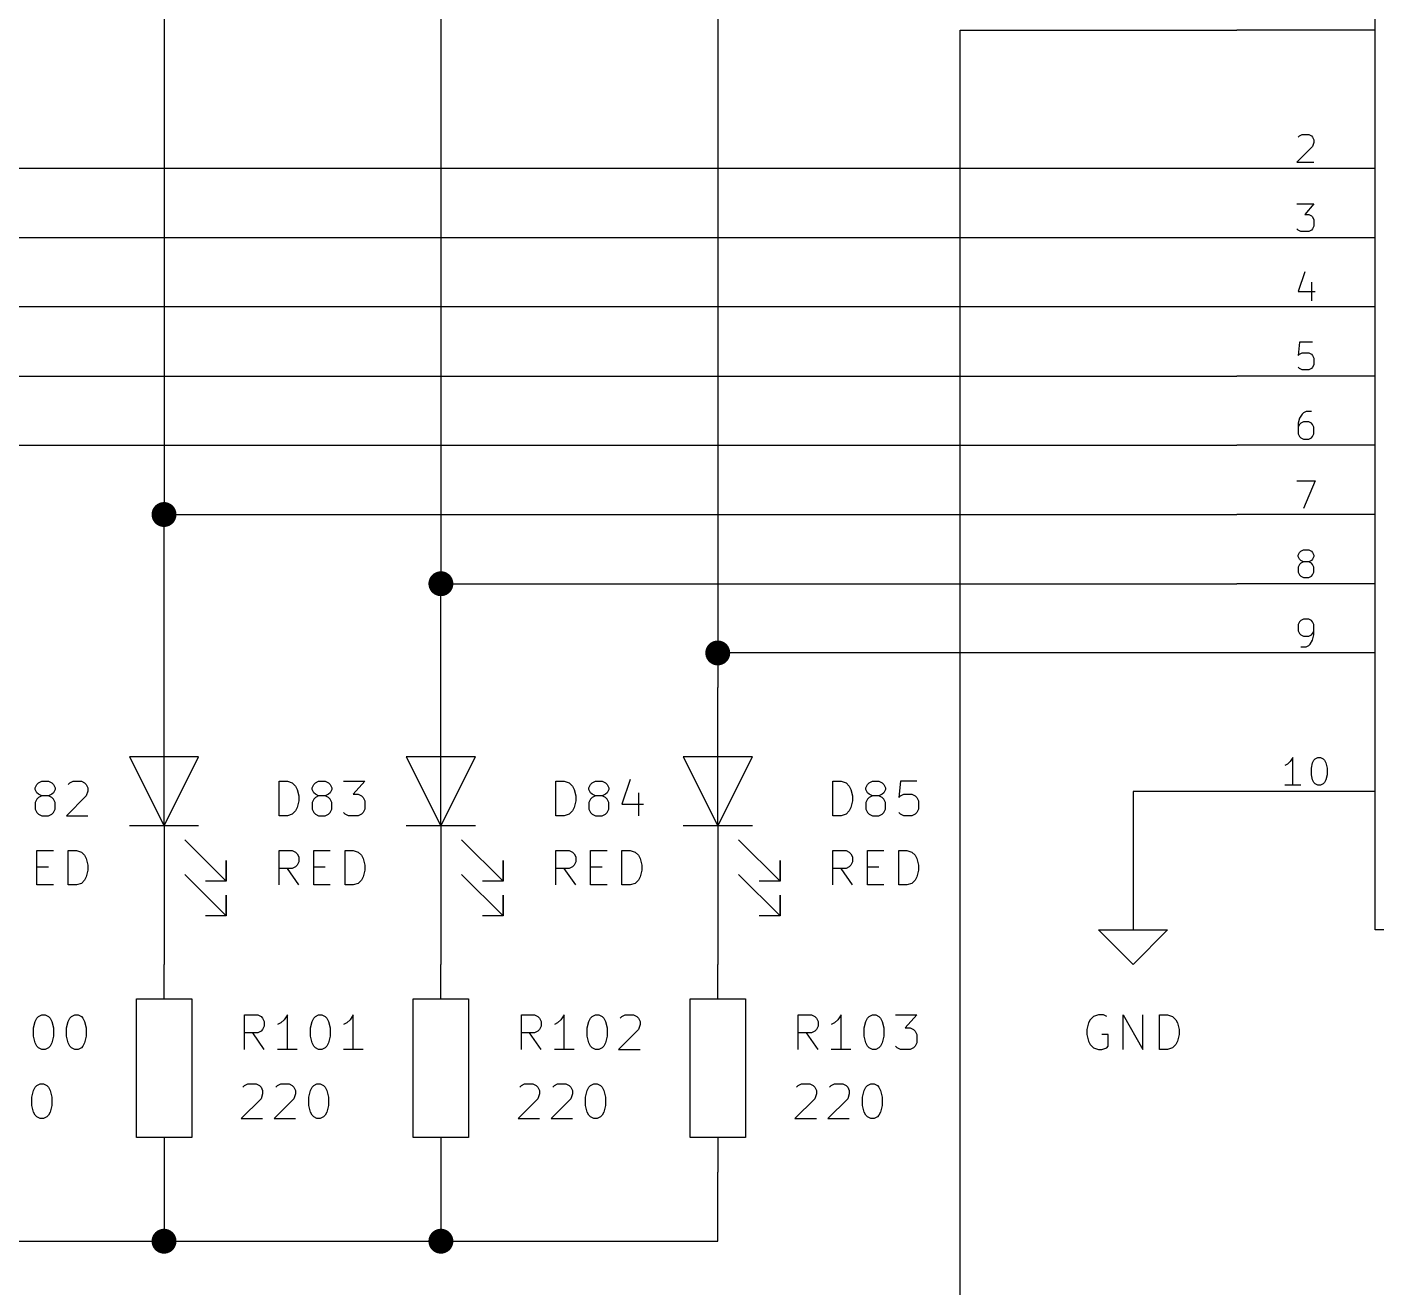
# Model space of a CAD drawing. Extents: x 0.4 to 16.1, y -11.3 to -0.4.
# Drawn here: x 3.302 to 5.251, y -5.666 to -3.846 of the extents above; entities that cross this region are included whole.
import ezdxf

# ---------------------------------------------------------------- set-up
doc = ezdxf.new("R2010")
doc.units = 0
doc.header["$MEASUREMENT"] = 0
for name, color, linetype in [('CYAN2', 4, 'CONTINUOUS'), ('GREEN3', 91, 'CONTINUOUS'), ('LYELLOW', 51, 'CONTINUOUS'), ('RED2', 1, 'CONTINUOUS'), ('RED3', 11, 'CONTINUOUS')]:
    doc.layers.add(name, color=color, linetype=linetype)

msp = doc.modelspace()

# ---------------------------------------------------------------- linework, layer by layer
at = {"layer": 'CYAN2', "linetype": 'CONTINUOUS'}
for p, q in [((3.3139, -4.9448), (3.3163, -4.9401)), ((3.3139, -4.9472), (3.3139, -4.9448)), ((3.3163, -4.952), (3.3139, -4.9472)), ((3.3163, -4.9401), (3.3187, -4.9377)), ((3.3187, -4.9377), (3.3234, -4.9353)), ((3.3234, -4.9353), (3.3329, -4.9353)), ((3.3329, -4.9353), (3.3377, -4.9377)), ((3.3377, -4.9377), (3.3401, -4.9401)), ((3.3401, -4.9401), (3.3425, -4.9448)), ((3.3425, -4.9472), (3.3401, -4.952)), ((3.3425, -4.9448), (3.3425, -4.9472)), ((3.3615, -4.9401), (3.3639, -4.9377)), ((3.3639, -4.9377), (3.3687, -4.9353)), ((3.3687, -4.9353), (3.3806, -4.9353)), ((3.3806, -4.9353), (3.3853, -4.9377)), ((3.3853, -4.9377), (3.3877, -4.9401)), ((3.3877, -4.9401), (3.3901, -4.9448)), ((3.3901, -4.9496), (3.3877, -4.9567)), ((3.3901, -4.9448), (3.3901, -4.9496)), ((3.6663, -4.9853), (3.6663, -4.9353)), ((3.6663, -4.9353), (3.6782, -4.9353)), ((3.6782, -4.9353), (3.6853, -4.9377)), ((3.6853, -4.9377), (3.6901, -4.9424)), ((3.6901, -4.9424), (3.6925, -4.9472)), ((3.6925, -4.9472), (3.6949, -4.9567)), ((3.7139, -4.9448), (3.7163, -4.9401)), ((3.7139, -4.9472), (3.7139, -4.9448)), ((3.7163, -4.952), (3.7139, -4.9472)), ((3.7163, -4.9401), (3.7187, -4.9377)), ((3.7187, -4.9377), (3.7234, -4.9353)), ((3.7234, -4.9353), (3.7329, -4.9353)), ((3.7329, -4.9353), (3.7377, -4.9377)), ((3.7377, -4.9377), (3.7401, -4.9401)), ((3.7401, -4.9401), (3.7425, -4.9448)), ((3.7425, -4.9472), (3.7401, -4.952)), ((3.7425, -4.9448), (3.7425, -4.9472)), ((3.7591, -4.9353), (3.7901, -4.9353)), ((3.7901, -4.9353), (3.7734, -4.9543)), ((4.0663, -4.9853), (4.0663, -4.9353)), ((4.0663, -4.9353), (4.0782, -4.9353)), ((4.0782, -4.9353), (4.0853, -4.9377)), ((4.0853, -4.9377), (4.0901, -4.9424)), ((4.0901, -4.9424), (4.0925, -4.9472)), ((4.0925, -4.9472), (4.0949, -4.9567)), ((4.1139, -4.9448), (4.1163, -4.9401)), ((4.1139, -4.9472), (4.1139, -4.9448)), ((4.1163, -4.952), (4.1139, -4.9472)), ((4.1163, -4.9401), (4.1187, -4.9377)), ((4.1187, -4.9377), (4.1234, -4.9353)), ((4.1234, -4.9353), (4.1329, -4.9353)), ((4.1329, -4.9353), (4.1377, -4.9377)), ((4.1377, -4.9377), (4.1401, -4.9401)), ((4.1401, -4.9401), (4.1425, -4.9448)), ((4.1425, -4.9472), (4.1401, -4.952)), ((4.1425, -4.9448), (4.1425, -4.9472)), ((4.1734, -4.9329), (4.1615, -4.9686)), ((4.4663, -4.9853), (4.4663, -4.9353)), ((4.4663, -4.9353), (4.4782, -4.9353)), ((4.4782, -4.9353), (4.4853, -4.9377)), ((4.4853, -4.9377), (4.4901, -4.9424)), ((4.4901, -4.9424), (4.4925, -4.9472)), ((4.4925, -4.9472), (4.4949, -4.9567)), ((4.5139, -4.9448), (4.5163, -4.9401)), ((4.5139, -4.9472), (4.5139, -4.9448)), ((4.5163, -4.952), (4.5139, -4.9472)), ((4.5163, -4.9401), (4.5187, -4.9377)), ((4.5187, -4.9377), (4.5234, -4.9353)), ((4.5234, -4.9353), (4.5329, -4.9353)), ((4.5329, -4.9353), (4.5377, -4.9377)), ((4.5377, -4.9377), (4.5401, -4.9401)), ((4.5401, -4.9401), (4.5425, -4.9448)), ((4.5425, -4.9472), (4.5401, -4.952)), ((4.5425, -4.9448), (4.5425, -4.9472)), ((4.5639, -4.9353), (4.5615, -4.9591)), ((4.5877, -4.9353), (4.5639, -4.9353)), ((3.3163, -4.9615), (3.3139, -4.9662)), ((3.3139, -4.9662), (3.3139, -4.9758)), ((3.3187, -4.9543), (3.3163, -4.952)), ((3.3187, -4.9591), (3.3163, -4.9615)), ((3.3234, -4.9567), (3.3187, -4.9543)), ((3.3234, -4.9567), (3.3187, -4.9591)), ((3.3329, -4.9567), (3.3234, -4.9567)), ((3.3377, -4.9543), (3.3329, -4.9567)), ((3.3377, -4.9591), (3.3329, -4.9567)), ((3.3401, -4.952), (3.3377, -4.9543)), ((3.3401, -4.9615), (3.3377, -4.9591)), ((3.3425, -4.9662), (3.3401, -4.9615)), ((3.3425, -4.9758), (3.3425, -4.9662)), ((3.3877, -4.9567), (3.3591, -4.9853)), ((3.6949, -4.9639), (3.6925, -4.9734)), ((3.6949, -4.9567), (3.6949, -4.9639)), ((3.7163, -4.9615), (3.7139, -4.9662)), ((3.7139, -4.9662), (3.7139, -4.9758)), ((3.7187, -4.9543), (3.7163, -4.952)), ((3.7187, -4.9591), (3.7163, -4.9615)), ((3.7234, -4.9567), (3.7187, -4.9543)), ((3.7234, -4.9567), (3.7187, -4.9591)), ((3.7329, -4.9567), (3.7234, -4.9567)), ((3.7377, -4.9543), (3.7329, -4.9567)), ((3.7377, -4.9591), (3.7329, -4.9567)), ((3.7401, -4.952), (3.7377, -4.9543)), ((3.7401, -4.9615), (3.7377, -4.9591)), ((3.7425, -4.9662), (3.7401, -4.9615)), ((3.7425, -4.9758), (3.7425, -4.9662)), ((3.7734, -4.9543), (3.7806, -4.9543)), ((3.7806, -4.9543), (3.7853, -4.9567)), ((3.7853, -4.9567), (3.7877, -4.9591)), ((3.7877, -4.9591), (3.7901, -4.9639)), ((3.7901, -4.9639), (3.7901, -4.9758)), ((4.0949, -4.9639), (4.0925, -4.9734)), ((4.0949, -4.9567), (4.0949, -4.9639)), ((4.1163, -4.9615), (4.1139, -4.9662)), ((4.1139, -4.9662), (4.1139, -4.9758)), ((4.1187, -4.9543), (4.1163, -4.952)), ((4.1187, -4.9591), (4.1163, -4.9615)), ((4.1234, -4.9567), (4.1187, -4.9543)), ((4.1234, -4.9567), (4.1187, -4.9591)), ((4.1329, -4.9567), (4.1234, -4.9567)), ((4.1377, -4.9543), (4.1329, -4.9567)), ((4.1377, -4.9591), (4.1329, -4.9567)), ((4.1401, -4.952), (4.1377, -4.9543)), ((4.1401, -4.9615), (4.1377, -4.9591)), ((4.1425, -4.9662), (4.1401, -4.9615)), ((4.1425, -4.9758), (4.1425, -4.9662)), ((4.1615, -4.9686), (4.1925, -4.9686)), ((4.1853, -4.952), (4.1853, -4.9853)), ((4.4949, -4.9639), (4.4925, -4.9734)), ((4.4949, -4.9567), (4.4949, -4.9639)), ((4.5163, -4.9615), (4.5139, -4.9662)), ((4.5139, -4.9662), (4.5139, -4.9758)), ((4.5187, -4.9543), (4.5163, -4.952)), ((4.5187, -4.9591), (4.5163, -4.9615)), ((4.5234, -4.9567), (4.5187, -4.9543)), ((4.5234, -4.9567), (4.5187, -4.9591)), ((4.5329, -4.9567), (4.5234, -4.9567)), ((4.5377, -4.9543), (4.5329, -4.9567)), ((4.5377, -4.9591), (4.5329, -4.9567)), ((4.5401, -4.952), (4.5377, -4.9543)), ((4.5401, -4.9615), (4.5377, -4.9591)), ((4.5425, -4.9662), (4.5401, -4.9615)), ((4.5425, -4.9758), (4.5425, -4.9662)), ((4.5615, -4.9591), (4.5639, -4.9567)), ((4.5639, -4.9567), (4.5687, -4.9543)), ((4.5687, -4.9543), (4.5806, -4.9543)), ((4.5806, -4.9543), (4.5853, -4.9567)), ((4.5853, -4.9567), (4.5877, -4.9591)), ((4.5877, -4.9591), (4.5901, -4.9639)), ((4.5901, -4.9639), (4.5901, -4.9758)), ((3.3139, -4.9758), (3.3163, -4.9805)), ((3.3163, -4.9805), (3.3187, -4.9829)), ((3.3187, -4.9829), (3.3234, -4.9853)), ((3.3234, -4.9853), (3.3329, -4.9853)), ((3.3329, -4.9853), (3.3377, -4.9829)), ((3.3377, -4.9829), (3.3401, -4.9805)), ((3.3401, -4.9805), (3.3425, -4.9758)), ((3.3591, -4.9853), (3.3901, -4.9853)), ((3.6782, -4.9853), (3.6663, -4.9853)), ((3.6853, -4.9829), (3.6782, -4.9853)), ((3.6901, -4.9782), (3.6853, -4.9829)), ((3.6925, -4.9734), (3.6901, -4.9782)), ((3.7139, -4.9758), (3.7163, -4.9805)), ((3.7163, -4.9805), (3.7187, -4.9829)), ((3.7187, -4.9829), (3.7234, -4.9853)), ((3.7234, -4.9853), (3.7329, -4.9853)), ((3.7329, -4.9853), (3.7377, -4.9829)), ((3.7377, -4.9829), (3.7401, -4.9805)), ((3.7401, -4.9805), (3.7425, -4.9758)), ((3.7615, -4.9829), (3.7591, -4.9805)), ((3.7663, -4.9853), (3.7615, -4.9829)), ((3.7806, -4.9853), (3.7663, -4.9853)), ((3.7853, -4.9829), (3.7806, -4.9853)), ((3.7877, -4.9805), (3.7853, -4.9829)), ((3.7901, -4.9758), (3.7877, -4.9805)), ((4.0782, -4.9853), (4.0663, -4.9853)), ((4.0853, -4.9829), (4.0782, -4.9853)), ((4.0901, -4.9782), (4.0853, -4.9829)), ((4.0925, -4.9734), (4.0901, -4.9782)), ((4.1139, -4.9758), (4.1163, -4.9805)), ((4.1163, -4.9805), (4.1187, -4.9829)), ((4.1187, -4.9829), (4.1234, -4.9853)), ((4.1234, -4.9853), (4.1329, -4.9853)), ((4.1329, -4.9853), (4.1377, -4.9829)), ((4.1377, -4.9829), (4.1401, -4.9805)), ((4.1401, -4.9805), (4.1425, -4.9758)), ((4.4782, -4.9853), (4.4663, -4.9853)), ((4.4853, -4.9829), (4.4782, -4.9853)), ((4.4901, -4.9782), (4.4853, -4.9829)), ((4.4925, -4.9734), (4.4901, -4.9782)), ((4.5139, -4.9758), (4.5163, -4.9805)), ((4.5163, -4.9805), (4.5187, -4.9829)), ((4.5187, -4.9829), (4.5234, -4.9853)), ((4.5234, -4.9853), (4.5329, -4.9853)), ((4.5329, -4.9853), (4.5377, -4.9829)), ((4.5377, -4.9829), (4.5401, -4.9805)), ((4.5401, -4.9805), (4.5425, -4.9758)), ((4.5639, -4.9829), (4.5615, -4.9805)), ((4.5687, -4.9853), (4.5639, -4.9829)), ((4.5806, -4.9853), (4.5687, -4.9853)), ((4.5853, -4.9829), (4.5806, -4.9853)), ((4.5877, -4.9805), (4.5853, -4.9829)), ((4.5901, -4.9758), (4.5877, -4.9805)), ((3.3163, -5.0853), (3.3163, -5.0353)), ((3.3163, -5.0353), (3.3401, -5.0353)), ((3.3615, -5.0853), (3.3615, -5.0353)), ((3.3615, -5.0353), (3.3734, -5.0353)), ((3.3734, -5.0353), (3.3806, -5.0377)), ((3.3806, -5.0377), (3.3853, -5.0424)), ((3.3853, -5.0424), (3.3877, -5.0472)), ((3.3877, -5.0472), (3.3901, -5.0567)), ((3.6663, -5.0853), (3.6663, -5.0353)), ((3.6663, -5.0353), (3.6853, -5.0353)), ((3.6853, -5.0353), (3.6901, -5.0377)), ((3.6901, -5.0377), (3.6925, -5.0401)), ((3.6925, -5.0401), (3.6949, -5.0448)), ((3.6949, -5.0448), (3.6949, -5.052)), ((3.7163, -5.0853), (3.7163, -5.0353)), ((3.7163, -5.0353), (3.7401, -5.0353)), ((3.7615, -5.0853), (3.7615, -5.0353)), ((3.7615, -5.0353), (3.7734, -5.0353)), ((3.7734, -5.0353), (3.7806, -5.0377)), ((3.7806, -5.0377), (3.7853, -5.0424)), ((3.7853, -5.0424), (3.7877, -5.0472)), ((3.7877, -5.0472), (3.7901, -5.0567)), ((4.0663, -5.0853), (4.0663, -5.0353)), ((4.0663, -5.0353), (4.0853, -5.0353)), ((4.0853, -5.0353), (4.0901, -5.0377)), ((4.0901, -5.0377), (4.0925, -5.0401)), ((4.0925, -5.0401), (4.0949, -5.0448)), ((4.0949, -5.0448), (4.0949, -5.052)), ((4.1163, -5.0853), (4.1163, -5.0353)), ((4.1163, -5.0353), (4.1401, -5.0353)), ((4.1615, -5.0853), (4.1615, -5.0353)), ((4.1615, -5.0353), (4.1734, -5.0353)), ((4.1734, -5.0353), (4.1806, -5.0377)), ((4.1806, -5.0377), (4.1853, -5.0424)), ((4.1853, -5.0424), (4.1877, -5.0472)), ((4.1877, -5.0472), (4.1901, -5.0567)), ((4.4663, -5.0853), (4.4663, -5.0353)), ((4.4663, -5.0353), (4.4853, -5.0353)), ((4.4853, -5.0353), (4.4901, -5.0377)), ((4.4901, -5.0377), (4.4925, -5.0401)), ((4.4925, -5.0401), (4.4949, -5.0448)), ((4.4949, -5.0448), (4.4949, -5.052)), ((4.5163, -5.0853), (4.5163, -5.0353)), ((4.5163, -5.0353), (4.5401, -5.0353)), ((4.5615, -5.0853), (4.5615, -5.0353)), ((4.5615, -5.0353), (4.5734, -5.0353)), ((4.5734, -5.0353), (4.5806, -5.0377)), ((4.5806, -5.0377), (4.5853, -5.0424)), ((4.5853, -5.0424), (4.5877, -5.0472)), ((4.5877, -5.0472), (4.5901, -5.0567)), ((3.3163, -5.0591), (3.3329, -5.0591)), ((3.3901, -5.0639), (3.3877, -5.0734)), ((3.3901, -5.0567), (3.3901, -5.0639)), ((3.6853, -5.0615), (3.6663, -5.0615)), ((3.6949, -5.0853), (3.6782, -5.0615)), ((3.6901, -5.0591), (3.6853, -5.0615)), ((3.6925, -5.0567), (3.6901, -5.0591)), ((3.6949, -5.052), (3.6925, -5.0567)), ((3.7163, -5.0591), (3.7329, -5.0591)), ((3.7901, -5.0639), (3.7877, -5.0734)), ((3.7901, -5.0567), (3.7901, -5.0639)), ((4.0853, -5.0615), (4.0663, -5.0615)), ((4.0949, -5.0853), (4.0782, -5.0615)), ((4.0901, -5.0591), (4.0853, -5.0615)), ((4.0925, -5.0567), (4.0901, -5.0591)), ((4.0949, -5.052), (4.0925, -5.0567)), ((4.1163, -5.0591), (4.1329, -5.0591)), ((4.1901, -5.0639), (4.1877, -5.0734)), ((4.1901, -5.0567), (4.1901, -5.0639)), ((4.4853, -5.0615), (4.4663, -5.0615)), ((4.4949, -5.0853), (4.4782, -5.0615)), ((4.4901, -5.0591), (4.4853, -5.0615)), ((4.4925, -5.0567), (4.4901, -5.0591)), ((4.4949, -5.052), (4.4925, -5.0567)), ((4.5163, -5.0591), (4.5329, -5.0591)), ((4.5901, -5.0639), (4.5877, -5.0734)), ((4.5901, -5.0567), (4.5901, -5.0639)), ((3.3401, -5.0853), (3.3163, -5.0853)), ((3.3734, -5.0853), (3.3615, -5.0853)), ((3.3806, -5.0829), (3.3734, -5.0853)), ((3.3853, -5.0782), (3.3806, -5.0829)), ((3.3877, -5.0734), (3.3853, -5.0782)), ((3.7401, -5.0853), (3.7163, -5.0853)), ((3.7734, -5.0853), (3.7615, -5.0853)), ((3.7806, -5.0829), (3.7734, -5.0853)), ((3.7853, -5.0782), (3.7806, -5.0829)), ((3.7877, -5.0734), (3.7853, -5.0782)), ((4.1401, -5.0853), (4.1163, -5.0853)), ((4.1734, -5.0853), (4.1615, -5.0853)), ((4.1806, -5.0829), (4.1734, -5.0853)), ((4.1853, -5.0782), (4.1806, -5.0829)), ((4.1877, -5.0734), (4.1853, -5.0782)), ((4.5401, -5.0853), (4.5163, -5.0853)), ((4.5734, -5.0853), (4.5615, -5.0853)), ((4.5806, -5.0829), (4.5734, -5.0853)), ((4.5853, -5.0782), (4.5806, -5.0829)), ((4.5877, -5.0734), (4.5853, -5.0782)), ((3.3139, -5.2823), (3.3163, -5.2776)), ((3.3163, -5.2776), (3.3187, -5.2752)), ((3.3187, -5.2752), (3.3234, -5.2728)), ((3.3234, -5.2728), (3.3282, -5.2728)), ((3.3282, -5.2728), (3.3329, -5.2752)), ((3.3329, -5.2752), (3.3353, -5.2776)), ((3.3353, -5.2776), (3.3377, -5.2823)), ((3.3615, -5.2823), (3.3639, -5.2776)), ((3.3639, -5.2776), (3.3663, -5.2752)), ((3.3663, -5.2752), (3.371, -5.2728)), ((3.371, -5.2728), (3.3758, -5.2728)), ((3.3758, -5.2728), (3.3806, -5.2752)), ((3.3806, -5.2752), (3.3829, -5.2776)), ((3.3829, -5.2776), (3.3853, -5.2823)), ((3.6163, -5.3228), (3.6163, -5.2728)), ((3.6163, -5.2728), (3.6353, -5.2728)), ((3.6353, -5.2728), (3.6401, -5.2752)), ((3.6401, -5.2752), (3.6425, -5.2776)), ((3.6425, -5.2776), (3.6449, -5.2823)), ((3.6734, -5.2799), (3.6687, -5.2847)), ((3.6782, -5.2728), (3.6734, -5.2799)), ((3.6782, -5.3228), (3.6782, -5.2728)), ((3.7139, -5.2823), (3.7163, -5.2776)), ((3.7163, -5.2776), (3.7187, -5.2752)), ((3.7187, -5.2752), (3.7234, -5.2728)), ((3.7234, -5.2728), (3.7282, -5.2728)), ((3.7282, -5.2728), (3.7329, -5.2752)), ((3.7329, -5.2752), (3.7353, -5.2776)), ((3.7353, -5.2776), (3.7377, -5.2823)), ((3.7687, -5.2799), (3.7639, -5.2847)), ((3.7734, -5.2728), (3.7687, -5.2799)), ((3.7734, -5.3228), (3.7734, -5.2728)), ((4.0163, -5.3228), (4.0163, -5.2728)), ((4.0163, -5.2728), (4.0353, -5.2728)), ((4.0353, -5.2728), (4.0401, -5.2752)), ((4.0401, -5.2752), (4.0425, -5.2776)), ((4.0425, -5.2776), (4.0449, -5.2823)), ((4.0734, -5.2799), (4.0687, -5.2847)), ((4.0782, -5.2728), (4.0734, -5.2799)), ((4.0782, -5.3228), (4.0782, -5.2728)), ((4.1139, -5.2823), (4.1163, -5.2776)), ((4.1163, -5.2776), (4.1187, -5.2752)), ((4.1187, -5.2752), (4.1234, -5.2728)), ((4.1234, -5.2728), (4.1282, -5.2728)), ((4.1282, -5.2728), (4.1329, -5.2752)), ((4.1329, -5.2752), (4.1353, -5.2776)), ((4.1353, -5.2776), (4.1377, -5.2823)), ((4.1591, -5.2776), (4.1615, -5.2752)), ((4.1615, -5.2752), (4.1663, -5.2728)), ((4.1663, -5.2728), (4.1782, -5.2728)), ((4.1782, -5.2728), (4.1829, -5.2752)), ((4.1829, -5.2752), (4.1853, -5.2776)), ((4.1853, -5.2776), (4.1877, -5.2823)), ((4.4163, -5.3228), (4.4163, -5.2728)), ((4.4163, -5.2728), (4.4353, -5.2728)), ((4.4353, -5.2728), (4.4401, -5.2752)), ((4.4401, -5.2752), (4.4425, -5.2776)), ((4.4425, -5.2776), (4.4449, -5.2823)), ((4.4734, -5.2799), (4.4687, -5.2847)), ((4.4782, -5.2728), (4.4734, -5.2799)), ((4.4782, -5.3228), (4.4782, -5.2728)), ((4.5139, -5.2823), (4.5163, -5.2776)), ((4.5163, -5.2776), (4.5187, -5.2752)), ((4.5187, -5.2752), (4.5234, -5.2728)), ((4.5234, -5.2728), (4.5282, -5.2728)), ((4.5282, -5.2728), (4.5329, -5.2752)), ((4.5329, -5.2752), (4.5353, -5.2776)), ((4.5353, -5.2776), (4.5377, -5.2823)), ((4.5568, -5.2728), (4.5877, -5.2728)), ((4.5877, -5.2728), (4.571, -5.2918)), ((4.8381, -5.2799), (4.8357, -5.2847)), ((4.8429, -5.2752), (4.8381, -5.2799)), ((4.85, -5.2728), (4.8429, -5.2752)), ((4.8571, -5.2728), (4.85, -5.2728)), ((4.8619, -5.2752), (4.8571, -5.2728)), ((4.8857, -5.3228), (4.8857, -5.2728)), ((4.8857, -5.2728), (4.9143, -5.3228)), ((4.9143, -5.3228), (4.9143, -5.2728)), ((4.9381, -5.3228), (4.9381, -5.2728)), ((4.9381, -5.2728), (4.95, -5.2728)), ((4.95, -5.2728), (4.9571, -5.2752)), ((4.9571, -5.2752), (4.9619, -5.2799)), ((4.9619, -5.2799), (4.9643, -5.2847)), ((3.3115, -5.2918), (3.3139, -5.2823)), ((3.3115, -5.3038), (3.3115, -5.2918)), ((3.3377, -5.2823), (3.3401, -5.2918)), ((3.3401, -5.2918), (3.3401, -5.3038)), ((3.3591, -5.2918), (3.3615, -5.2823)), ((3.3591, -5.3038), (3.3591, -5.2918)), ((3.3853, -5.2823), (3.3877, -5.2918)), ((3.3877, -5.2918), (3.3877, -5.3038)), ((3.6353, -5.299), (3.6163, -5.299)), ((3.6449, -5.3228), (3.6282, -5.299)), ((3.6401, -5.2966), (3.6353, -5.299)), ((3.6425, -5.2942), (3.6401, -5.2966)), ((3.6449, -5.2895), (3.6425, -5.2942)), ((3.6449, -5.2823), (3.6449, -5.2895)), ((3.6687, -5.2847), (3.6639, -5.2871)), ((3.7115, -5.2918), (3.7139, -5.2823)), ((3.7115, -5.3038), (3.7115, -5.2918)), ((3.7377, -5.2823), (3.7401, -5.2918)), ((3.7401, -5.2918), (3.7401, -5.3038)), ((3.7639, -5.2847), (3.7591, -5.2871)), ((4.0353, -5.299), (4.0163, -5.299)), ((4.0449, -5.3228), (4.0282, -5.299)), ((4.0401, -5.2966), (4.0353, -5.299)), ((4.0425, -5.2942), (4.0401, -5.2966)), ((4.0449, -5.2895), (4.0425, -5.2942)), ((4.0449, -5.2823), (4.0449, -5.2895)), ((4.0687, -5.2847), (4.0639, -5.2871)), ((4.1115, -5.2918), (4.1139, -5.2823)), ((4.1115, -5.3038), (4.1115, -5.2918)), ((4.1377, -5.2823), (4.1401, -5.2918)), ((4.1401, -5.2918), (4.1401, -5.3038)), ((4.1853, -5.2942), (4.1568, -5.3228)), ((4.1877, -5.2871), (4.1853, -5.2942)), ((4.1877, -5.2823), (4.1877, -5.2871)), ((4.4353, -5.299), (4.4163, -5.299)), ((4.4449, -5.3228), (4.4282, -5.299)), ((4.4401, -5.2966), (4.4353, -5.299)), ((4.4425, -5.2942), (4.4401, -5.2966)), ((4.4449, -5.2895), (4.4425, -5.2942)), ((4.4449, -5.2823), (4.4449, -5.2895)), ((4.4687, -5.2847), (4.4639, -5.2871)), ((4.5115, -5.2918), (4.5139, -5.2823)), ((4.5115, -5.3038), (4.5115, -5.2918)), ((4.5377, -5.2823), (4.5401, -5.2918)), ((4.5401, -5.2918), (4.5401, -5.3038)), ((4.571, -5.2918), (4.5782, -5.2918)), ((4.5782, -5.2918), (4.5829, -5.2942)), ((4.5829, -5.2942), (4.5853, -5.2966)), ((4.5853, -5.2966), (4.5877, -5.3014)), ((4.5877, -5.3014), (4.5877, -5.3133)), ((4.8357, -5.2847), (4.8333, -5.2942)), ((4.8333, -5.2942), (4.8333, -5.3014)), ((4.8333, -5.3014), (4.8357, -5.3109)), ((4.8643, -5.3014), (4.8548, -5.3014)), ((4.8643, -5.318), (4.8643, -5.3014)), ((4.9643, -5.2847), (4.9667, -5.2942)), ((4.9667, -5.3014), (4.9643, -5.3109)), ((4.9667, -5.2942), (4.9667, -5.3014)), ((3.3139, -5.3133), (3.3115, -5.3038)), ((3.3163, -5.318), (3.3139, -5.3133)), ((3.3187, -5.3204), (3.3163, -5.318)), ((3.3234, -5.3228), (3.3187, -5.3204)), ((3.3329, -5.3204), (3.3282, -5.3228)), ((3.3353, -5.318), (3.3329, -5.3204)), ((3.3377, -5.3133), (3.3353, -5.318)), ((3.3401, -5.3038), (3.3377, -5.3133)), ((3.3615, -5.3133), (3.3591, -5.3038)), ((3.3639, -5.318), (3.3615, -5.3133)), ((3.3663, -5.3204), (3.3639, -5.318)), ((3.371, -5.3228), (3.3663, -5.3204)), ((3.3806, -5.3204), (3.3758, -5.3228)), ((3.3829, -5.318), (3.3806, -5.3204)), ((3.3853, -5.3133), (3.3829, -5.318)), ((3.3877, -5.3038), (3.3853, -5.3133)), ((3.7139, -5.3133), (3.7115, -5.3038)), ((3.7163, -5.318), (3.7139, -5.3133)), ((3.7187, -5.3204), (3.7163, -5.318)), ((3.7234, -5.3228), (3.7187, -5.3204)), ((3.7329, -5.3204), (3.7282, -5.3228)), ((3.7353, -5.318), (3.7329, -5.3204)), ((3.7377, -5.3133), (3.7353, -5.318)), ((3.7401, -5.3038), (3.7377, -5.3133)), ((4.1139, -5.3133), (4.1115, -5.3038)), ((4.1163, -5.318), (4.1139, -5.3133)), ((4.1187, -5.3204), (4.1163, -5.318)), ((4.1234, -5.3228), (4.1187, -5.3204)), ((4.1329, -5.3204), (4.1282, -5.3228)), ((4.1353, -5.318), (4.1329, -5.3204)), ((4.1377, -5.3133), (4.1353, -5.318)), ((4.1401, -5.3038), (4.1377, -5.3133)), ((4.5139, -5.3133), (4.5115, -5.3038)), ((4.5163, -5.318), (4.5139, -5.3133)), ((4.5187, -5.3204), (4.5163, -5.318)), ((4.5234, -5.3228), (4.5187, -5.3204)), ((4.5329, -5.3204), (4.5282, -5.3228)), ((4.5353, -5.318), (4.5329, -5.3204)), ((4.5377, -5.3133), (4.5353, -5.318)), ((4.5401, -5.3038), (4.5377, -5.3133)), ((4.5591, -5.3204), (4.5568, -5.318)), ((4.5639, -5.3228), (4.5591, -5.3204)), ((4.5829, -5.3204), (4.5782, -5.3228)), ((4.5853, -5.318), (4.5829, -5.3204)), ((4.5877, -5.3133), (4.5853, -5.318)), ((4.8357, -5.3109), (4.8381, -5.3157)), ((4.8381, -5.3157), (4.8429, -5.3204)), ((4.8429, -5.3204), (4.85, -5.3228)), ((4.8548, -5.3228), (4.8619, -5.3204)), ((4.8619, -5.3204), (4.8643, -5.318)), ((4.9571, -5.3204), (4.95, -5.3228)), ((4.9619, -5.3157), (4.9571, -5.3204)), ((4.9643, -5.3109), (4.9619, -5.3157)), ((3.3282, -5.3228), (3.3234, -5.3228)), ((3.3758, -5.3228), (3.371, -5.3228)), ((3.6925, -5.3228), (3.6639, -5.3228)), ((3.7282, -5.3228), (3.7234, -5.3228)), ((3.7877, -5.3228), (3.7591, -5.3228)), ((4.0925, -5.3228), (4.0639, -5.3228)), ((4.1282, -5.3228), (4.1234, -5.3228)), ((4.1568, -5.3228), (4.1877, -5.3228)), ((4.4925, -5.3228), (4.4639, -5.3228)), ((4.5282, -5.3228), (4.5234, -5.3228)), ((4.5782, -5.3228), (4.5639, -5.3228)), ((4.85, -5.3228), (4.8548, -5.3228)), ((4.95, -5.3228), (4.9381, -5.3228)), ((3.3115, -5.3823), (3.3139, -5.3776)), ((3.3139, -5.3776), (3.3163, -5.3752)), ((3.3163, -5.3752), (3.321, -5.3728)), ((3.321, -5.3728), (3.3258, -5.3728)), ((3.3258, -5.3728), (3.3306, -5.3752)), ((3.3306, -5.3752), (3.3329, -5.3776)), ((3.3329, -5.3776), (3.3353, -5.3823)), ((3.6139, -5.3776), (3.6163, -5.3752)), ((3.6163, -5.3752), (3.621, -5.3728)), ((3.621, -5.3728), (3.6329, -5.3728)), ((3.6329, -5.3728), (3.6377, -5.3752)), ((3.6377, -5.3752), (3.6401, -5.3776)), ((3.6401, -5.3776), (3.6425, -5.3823)), ((3.6615, -5.3776), (3.6639, -5.3752)), ((3.6639, -5.3752), (3.6687, -5.3728)), ((3.6687, -5.3728), (3.6806, -5.3728)), ((3.6806, -5.3728), (3.6853, -5.3752)), ((3.6853, -5.3752), (3.6877, -5.3776)), ((3.6877, -5.3776), (3.6901, -5.3823)), ((3.7115, -5.3823), (3.7139, -5.3776)), ((3.7139, -5.3776), (3.7163, -5.3752)), ((3.7163, -5.3752), (3.721, -5.3728)), ((3.721, -5.3728), (3.7258, -5.3728)), ((3.7258, -5.3728), (3.7306, -5.3752)), ((3.7306, -5.3752), (3.7329, -5.3776)), ((3.7329, -5.3776), (3.7353, -5.3823)), ((4.0139, -5.3776), (4.0163, -5.3752)), ((4.0163, -5.3752), (4.021, -5.3728)), ((4.021, -5.3728), (4.0329, -5.3728)), ((4.0329, -5.3728), (4.0377, -5.3752)), ((4.0377, -5.3752), (4.0401, -5.3776)), ((4.0401, -5.3776), (4.0425, -5.3823)), ((4.0615, -5.3776), (4.0639, -5.3752)), ((4.0639, -5.3752), (4.0687, -5.3728)), ((4.0687, -5.3728), (4.0806, -5.3728)), ((4.0806, -5.3728), (4.0853, -5.3752)), ((4.0853, -5.3752), (4.0877, -5.3776)), ((4.0877, -5.3776), (4.0901, -5.3823)), ((4.1115, -5.3823), (4.1139, -5.3776)), ((4.1139, -5.3776), (4.1163, -5.3752)), ((4.1163, -5.3752), (4.121, -5.3728)), ((4.121, -5.3728), (4.1258, -5.3728)), ((4.1258, -5.3728), (4.1306, -5.3752)), ((4.1306, -5.3752), (4.1329, -5.3776)), ((4.1329, -5.3776), (4.1353, -5.3823)), ((4.4139, -5.3776), (4.4163, -5.3752)), ((4.4163, -5.3752), (4.421, -5.3728)), ((4.421, -5.3728), (4.4329, -5.3728)), ((4.4329, -5.3728), (4.4377, -5.3752)), ((4.4377, -5.3752), (4.4401, -5.3776)), ((4.4401, -5.3776), (4.4425, -5.3823)), ((4.4615, -5.3776), (4.4639, -5.3752)), ((4.4639, -5.3752), (4.4687, -5.3728)), ((4.4687, -5.3728), (4.4806, -5.3728)), ((4.4806, -5.3728), (4.4853, -5.3752)), ((4.4853, -5.3752), (4.4877, -5.3776)), ((4.4877, -5.3776), (4.4901, -5.3823)), ((4.5115, -5.3823), (4.5139, -5.3776)), ((4.5139, -5.3776), (4.5163, -5.3752)), ((4.5163, -5.3752), (4.521, -5.3728)), ((4.521, -5.3728), (4.5258, -5.3728)), ((4.5258, -5.3728), (4.5306, -5.3752)), ((4.5306, -5.3752), (4.5329, -5.3776)), ((4.5329, -5.3776), (4.5353, -5.3823)), ((3.3091, -5.3918), (3.3115, -5.3823)), ((3.3091, -5.4038), (3.3091, -5.3918)), ((3.3353, -5.3823), (3.3377, -5.3918)), ((3.3377, -5.3918), (3.3377, -5.4038)), ((3.6401, -5.3942), (3.6115, -5.4228)), ((3.6425, -5.3871), (3.6401, -5.3942)), ((3.6425, -5.3823), (3.6425, -5.3871)), ((3.6877, -5.3942), (3.6591, -5.4228)), ((3.6901, -5.3871), (3.6877, -5.3942)), ((3.6901, -5.3823), (3.6901, -5.3871)), ((3.7091, -5.3918), (3.7115, -5.3823)), ((3.7091, -5.4038), (3.7091, -5.3918)), ((3.7353, -5.3823), (3.7377, -5.3918)), ((3.7377, -5.3918), (3.7377, -5.4038)), ((4.0401, -5.3942), (4.0115, -5.4228)), ((4.0425, -5.3871), (4.0401, -5.3942)), ((4.0425, -5.3823), (4.0425, -5.3871)), ((4.0877, -5.3942), (4.0591, -5.4228)), ((4.0901, -5.3871), (4.0877, -5.3942)), ((4.0901, -5.3823), (4.0901, -5.3871)), ((4.1091, -5.3918), (4.1115, -5.3823)), ((4.1091, -5.4038), (4.1091, -5.3918)), ((4.1353, -5.3823), (4.1377, -5.3918)), ((4.1377, -5.3918), (4.1377, -5.4038)), ((4.4401, -5.3942), (4.4115, -5.4228)), ((4.4425, -5.3871), (4.4401, -5.3942)), ((4.4425, -5.3823), (4.4425, -5.3871)), ((4.4877, -5.3942), (4.4591, -5.4228)), ((4.4901, -5.3871), (4.4877, -5.3942)), ((4.4901, -5.3823), (4.4901, -5.3871)), ((4.5091, -5.3918), (4.5115, -5.3823)), ((4.5091, -5.4038), (4.5091, -5.3918)), ((4.5353, -5.3823), (4.5377, -5.3918)), ((4.5377, -5.3918), (4.5377, -5.4038)), ((3.3115, -5.4133), (3.3091, -5.4038)), ((3.3139, -5.418), (3.3115, -5.4133)), ((3.3163, -5.4204), (3.3139, -5.418)), ((3.3329, -5.418), (3.3306, -5.4204)), ((3.3353, -5.4133), (3.3329, -5.418)), ((3.3377, -5.4038), (3.3353, -5.4133)), ((3.7115, -5.4133), (3.7091, -5.4038)), ((3.7139, -5.418), (3.7115, -5.4133)), ((3.7163, -5.4204), (3.7139, -5.418)), ((3.7329, -5.418), (3.7306, -5.4204)), ((3.7353, -5.4133), (3.7329, -5.418)), ((3.7377, -5.4038), (3.7353, -5.4133)), ((4.1115, -5.4133), (4.1091, -5.4038)), ((4.1139, -5.418), (4.1115, -5.4133)), ((4.1163, -5.4204), (4.1139, -5.418)), ((4.1329, -5.418), (4.1306, -5.4204)), ((4.1353, -5.4133), (4.1329, -5.418)), ((4.1377, -5.4038), (4.1353, -5.4133)), ((4.5115, -5.4133), (4.5091, -5.4038)), ((4.5139, -5.418), (4.5115, -5.4133)), ((4.5163, -5.4204), (4.5139, -5.418)), ((4.5329, -5.418), (4.5306, -5.4204)), ((4.5353, -5.4133), (4.5329, -5.418)), ((4.5377, -5.4038), (4.5353, -5.4133)), ((3.321, -5.4228), (3.3163, -5.4204)), ((3.3258, -5.4228), (3.321, -5.4228)), ((3.3306, -5.4204), (3.3258, -5.4228)), ((3.6115, -5.4228), (3.6425, -5.4228)), ((3.6591, -5.4228), (3.6901, -5.4228)), ((3.721, -5.4228), (3.7163, -5.4204)), ((3.7258, -5.4228), (3.721, -5.4228)), ((3.7306, -5.4204), (3.7258, -5.4228)), ((4.0115, -5.4228), (4.0425, -5.4228)), ((4.0591, -5.4228), (4.0901, -5.4228)), ((4.121, -5.4228), (4.1163, -5.4204)), ((4.1258, -5.4228), (4.121, -5.4228)), ((4.1306, -5.4204), (4.1258, -5.4228)), ((4.4115, -5.4228), (4.4425, -5.4228)), ((4.4591, -5.4228), (4.4901, -5.4228)), ((4.521, -5.4228), (4.5163, -5.4204)), ((4.5258, -5.4228), (4.521, -5.4228)), ((4.5306, -5.4204), (4.5258, -5.4228))]:
    msp.add_line(p, q, dxfattribs=at)
at = {"layer": 'GREEN3', "linetype": 'CONTINUOUS'}
for p, q in [((3.5, -3.45), (3.5, -4.55)), ((3.9, -3.45), (3.9, -4.65)), ((4.3, -3.45), (4.3, -4.75)), ((4.65, -3.85), (5.05, -3.85)), ((4.65, -6.05), (4.65, -3.85)), ((5.05, -4.05), (1.5, -4.05)), ((5.05, -4.15), (1.9, -4.15)), ((5.05, -4.25), (2.3, -4.25)), ((2.7, -4.35), (5.05, -4.35)), ((3.1, -4.45), (5.05, -4.45)), ((3.5, -4.55), (5.05, -4.55)), ((3.5, -4.8), (3.5, -4.55)), ((3.9, -4.65), (5.05, -4.65)), ((3.9, -4.8), (3.9, -4.65)), ((5.05, -4.75), (4.3, -4.75)), ((4.3, -4.75), (4.3, -4.8)), ((5.05, -4.95), (4.9, -4.95)), ((4.9, -4.95), (4.9, -5.1)), ((3.5, -5.1), (3.5, -5.2)), ((3.9, -5.1), (3.9, -5.2)), ((4.3, -5.1), (4.3, -5.2)), ((3.5, -5.5), (3.5, -5.6)), ((3.9, -5.5), (3.9, -5.6)), ((4.3, -5.6), (4.3, -5.5)), ((3.1, -5.6), (3.5, -5.6)), ((3.5, -5.6), (3.9, -5.6)), ((3.9, -5.6), (4.3, -5.6))]:
    msp.add_line(p, q, dxfattribs=at)
at = {"layer": 'GREEN3', "const_width": 0.018}
for points in [[(3.491, -4.55, 1), (3.509, -4.55, 1)], [(3.891, -4.65, 1), (3.909, -4.65, 1)], [(4.291, -4.75, 1), (4.309, -4.75, 1)], [(3.491, -5.6, 1), (3.509, -5.6, 1)], [(3.891, -5.6, 1), (3.909, -5.6, 1)]]:
    msp.add_lwpolyline(points, format="xyb", close=True, dxfattribs=at)
at = {"layer": 'LYELLOW', "linetype": 'CONTINUOUS'}
for p, q in [((5.25, -5.15), (5.25, -3.35)), ((6.25, -5.15), (5.25, -5.15))]:
    msp.add_line(p, q, dxfattribs=at)
at = {"layer": 'RED2', "linetype": 'CONTINUOUS'}
for p, q in [((5.25, -5.15), (5.25, -3.35)), ((5.25, -3.85), (5.05, -3.85)), ((5.25, -3.85), (5.05, -3.85)), ((5.25, -4.05), (5.05, -4.05)), ((5.25, -4.05), (5.05, -4.05)), ((5.25, -4.15), (5.05, -4.15)), ((5.25, -4.15), (5.05, -4.15)), ((5.25, -4.25), (5.05, -4.25)), ((5.25, -4.25), (5.05, -4.25)), ((5.25, -4.35), (5.05, -4.35)), ((5.25, -4.35), (5.05, -4.35)), ((5.25, -4.45), (5.05, -4.45)), ((5.25, -4.45), (5.05, -4.45)), ((5.25, -4.55), (5.05, -4.55)), ((5.25, -4.55), (5.05, -4.55)), ((5.25, -4.65), (5.05, -4.65)), ((5.25, -4.65), (5.05, -4.65)), ((5.25, -4.75), (5.05, -4.75)), ((5.25, -4.75), (5.05, -4.75)), ((3.5, -4.9), (3.5, -4.8)), ((3.9, -4.9), (3.9, -4.8)), ((4.3, -4.9), (4.3, -4.8)), ((3.55, -4.9), (3.45, -4.9)), ((3.45, -4.9), (3.5, -5)), ((3.5, -5), (3.5, -4.9)), ((3.5, -5), (3.55, -4.9)), ((3.95, -4.9), (3.85, -4.9)), ((3.85, -4.9), (3.9, -5)), ((3.9, -5), (3.9, -4.9)), ((3.9, -5), (3.95, -4.9)), ((4.35, -4.9), (4.25, -4.9)), ((4.25, -4.9), (4.3, -5)), ((4.3, -5), (4.3, -4.9)), ((4.3, -5), (4.35, -4.9)), ((5.25, -4.95), (5.05, -4.95)), ((5.25, -4.95), (5.05, -4.95)), ((3.55, -5), (3.45, -5)), ((3.5, -5), (3.5, -5.1)), ((3.95, -5), (3.85, -5)), ((3.9, -5), (3.9, -5.1)), ((4.35, -5), (4.25, -5)), ((4.3, -5), (4.3, -5.1)), ((3.53, -5.02), (3.59, -5.08)), ((3.93, -5.02), (3.99, -5.08)), ((4.33, -5.02), (4.39, -5.08)), ((3.59, -5.08), (3.59, -5.05)), ((3.59, -5.05), (3.59, -5.08)), ((3.99, -5.08), (3.99, -5.05)), ((3.99, -5.05), (3.99, -5.08)), ((4.39, -5.08), (4.39, -5.05)), ((4.39, -5.05), (4.39, -5.08)), ((3.53, -5.07), (3.59, -5.13)), ((3.59, -5.08), (3.56, -5.08)), ((3.93, -5.07), (3.99, -5.13)), ((3.99, -5.08), (3.96, -5.08)), ((4.33, -5.07), (4.39, -5.13)), ((4.39, -5.08), (4.36, -5.08)), ((3.59, -5.13), (3.59, -5.1)), ((3.59, -5.1), (3.59, -5.13)), ((3.99, -5.13), (3.99, -5.1)), ((3.99, -5.1), (3.99, -5.13)), ((4.39, -5.13), (4.39, -5.1)), ((4.39, -5.1), (4.39, -5.13)), ((4.9, -5.1), (4.9, -5.15)), ((3.59, -5.13), (3.56, -5.13)), ((3.99, -5.13), (3.96, -5.13)), ((4.39, -5.13), (4.36, -5.13)), ((4.9, -5.2), (4.85, -5.15)), ((4.85, -5.15), (4.9, -5.15)), ((4.9, -5.15), (4.95, -5.15)), ((4.95, -5.15), (4.9, -5.2)), ((6.25, -5.15), (5.25, -5.15)), ((3.5, -5.25), (3.5, -5.2)), ((3.9, -5.25), (3.9, -5.2)), ((4.3, -5.25), (4.3, -5.2)), ((3.46, -5.45), (3.46, -5.25)), ((3.46, -5.25), (3.54, -5.25)), ((3.54, -5.25), (3.54, -5.45)), ((3.86, -5.45), (3.86, -5.25)), ((3.86, -5.25), (3.94, -5.25)), ((3.94, -5.25), (3.94, -5.45)), ((4.26, -5.45), (4.26, -5.25)), ((4.26, -5.25), (4.34, -5.25)), ((4.34, -5.25), (4.34, -5.45)), ((3.54, -5.45), (3.46, -5.45)), ((3.5, -5.45), (3.5, -5.5)), ((3.94, -5.45), (3.86, -5.45)), ((3.9, -5.45), (3.9, -5.5)), ((4.34, -5.45), (4.26, -5.45)), ((4.3, -5.45), (4.3, -5.5))]:
    msp.add_line(p, q, dxfattribs=at)
at = {"layer": 'RED3', "linetype": 'CONTINUOUS'}
for p, q in [((5.1386, -4.0049), (5.1405, -4.003)), ((5.1386, -4.0049), (5.1405, -4.003)), ((5.1405, -4.003), (5.1443, -4.0011)), ((5.1405, -4.003), (5.1443, -4.0011)), ((5.1443, -4.0011), (5.1538, -4.0011)), ((5.1443, -4.0011), (5.1538, -4.0011)), ((5.1538, -4.0011), (5.1576, -4.003)), ((5.1538, -4.0011), (5.1576, -4.003)), ((5.1576, -4.003), (5.1595, -4.0049)), ((5.1576, -4.003), (5.1595, -4.0049)), ((5.1595, -4.0049), (5.1614, -4.0087)), ((5.1595, -4.0049), (5.1614, -4.0087)), ((5.1614, -4.0125), (5.1595, -4.0182)), ((5.1614, -4.0125), (5.1595, -4.0182)), ((5.1614, -4.0087), (5.1614, -4.0125)), ((5.1614, -4.0087), (5.1614, -4.0125)), ((5.1595, -4.0182), (5.1367, -4.0411)), ((5.1595, -4.0182), (5.1367, -4.0411)), ((5.1367, -4.0411), (5.1614, -4.0411)), ((5.1367, -4.0411), (5.1614, -4.0411)), ((5.1367, -4.1011), (5.1614, -4.1011)), ((5.1367, -4.1011), (5.1614, -4.1011)), ((5.1614, -4.1011), (5.1481, -4.1163)), ((5.1614, -4.1011), (5.1481, -4.1163)), ((5.1481, -4.1163), (5.1538, -4.1163)), ((5.1481, -4.1163), (5.1538, -4.1163)), ((5.1538, -4.1163), (5.1576, -4.1182)), ((5.1538, -4.1163), (5.1576, -4.1182)), ((5.1576, -4.1182), (5.1595, -4.1201)), ((5.1576, -4.1182), (5.1595, -4.1201)), ((5.1595, -4.1201), (5.1614, -4.124)), ((5.1595, -4.1201), (5.1614, -4.124)), ((5.1614, -4.124), (5.1614, -4.1335)), ((5.1614, -4.124), (5.1614, -4.1335)), ((5.1386, -4.1392), (5.1367, -4.1373)), ((5.1386, -4.1392), (5.1367, -4.1373)), ((5.1424, -4.1411), (5.1386, -4.1392)), ((5.1424, -4.1411), (5.1386, -4.1392)), ((5.1538, -4.1411), (5.1424, -4.1411)), ((5.1538, -4.1411), (5.1424, -4.1411)), ((5.1576, -4.1392), (5.1538, -4.1411)), ((5.1576, -4.1392), (5.1538, -4.1411)), ((5.1595, -4.1373), (5.1576, -4.1392)), ((5.1595, -4.1373), (5.1576, -4.1392)), ((5.1614, -4.1335), (5.1595, -4.1373)), ((5.1614, -4.1335), (5.1595, -4.1373)), ((5.1481, -4.1992), (5.1386, -4.2278)), ((5.1481, -4.1992), (5.1386, -4.2278)), ((5.1386, -4.2278), (5.1633, -4.2278)), ((5.1386, -4.2278), (5.1633, -4.2278)), ((5.1576, -4.2144), (5.1576, -4.2411)), ((5.1576, -4.2144), (5.1576, -4.2411)), ((5.1405, -4.3011), (5.1386, -4.3201)), ((5.1405, -4.3011), (5.1386, -4.3201)), ((5.1595, -4.3011), (5.1405, -4.3011)), ((5.1595, -4.3011), (5.1405, -4.3011)), ((5.1386, -4.3201), (5.1405, -4.3182)), ((5.1386, -4.3201), (5.1405, -4.3182)), ((5.1405, -4.3182), (5.1443, -4.3163)), ((5.1405, -4.3182), (5.1443, -4.3163)), ((5.1443, -4.3163), (5.1538, -4.3163)), ((5.1443, -4.3163), (5.1538, -4.3163)), ((5.1538, -4.3163), (5.1576, -4.3182)), ((5.1538, -4.3163), (5.1576, -4.3182)), ((5.1576, -4.3182), (5.1595, -4.3201)), ((5.1576, -4.3182), (5.1595, -4.3201)), ((5.1595, -4.3201), (5.1614, -4.324)), ((5.1595, -4.3201), (5.1614, -4.324)), ((5.1614, -4.324), (5.1614, -4.3335)), ((5.1614, -4.324), (5.1614, -4.3335)), ((5.1405, -4.3392), (5.1386, -4.3373)), ((5.1405, -4.3392), (5.1386, -4.3373)), ((5.1443, -4.3411), (5.1405, -4.3392)), ((5.1443, -4.3411), (5.1405, -4.3392)), ((5.1538, -4.3411), (5.1443, -4.3411)), ((5.1538, -4.3411), (5.1443, -4.3411)), ((5.1576, -4.3392), (5.1538, -4.3411)), ((5.1576, -4.3392), (5.1538, -4.3411)), ((5.1595, -4.3373), (5.1576, -4.3392)), ((5.1595, -4.3373), (5.1576, -4.3392)), ((5.1614, -4.3335), (5.1595, -4.3373)), ((5.1614, -4.3335), (5.1595, -4.3373)), ((5.1462, -4.403), (5.1443, -4.4049)), ((5.1462, -4.403), (5.1443, -4.4049)), ((5.15, -4.4011), (5.1462, -4.403)), ((5.15, -4.4011), (5.1462, -4.403)), ((5.1576, -4.4011), (5.15, -4.4011)), ((5.1576, -4.4011), (5.15, -4.4011)), ((5.1405, -4.4106), (5.1386, -4.4182)), ((5.1405, -4.4106), (5.1386, -4.4182)), ((5.1386, -4.4182), (5.1386, -4.4335)), ((5.1386, -4.4182), (5.1386, -4.4335)), ((5.1405, -4.4201), (5.1386, -4.424)), ((5.1405, -4.4201), (5.1386, -4.424)), ((5.1443, -4.4049), (5.1405, -4.4106)), ((5.1443, -4.4049), (5.1405, -4.4106)), ((5.1424, -4.4182), (5.1405, -4.4201)), ((5.1424, -4.4182), (5.1405, -4.4201)), ((5.1462, -4.4163), (5.1424, -4.4182)), ((5.1462, -4.4163), (5.1424, -4.4182)), ((5.1538, -4.4163), (5.1462, -4.4163)), ((5.1538, -4.4163), (5.1462, -4.4163)), ((5.1576, -4.4182), (5.1538, -4.4163)), ((5.1576, -4.4182), (5.1538, -4.4163)), ((5.1595, -4.4201), (5.1576, -4.4182)), ((5.1595, -4.4201), (5.1576, -4.4182)), ((5.1614, -4.424), (5.1595, -4.4201)), ((5.1614, -4.424), (5.1595, -4.4201)), ((5.1614, -4.4335), (5.1614, -4.424)), ((5.1614, -4.4335), (5.1614, -4.424)), ((5.1386, -4.4335), (5.1405, -4.4373)), ((5.1386, -4.4335), (5.1405, -4.4373)), ((5.1405, -4.4373), (5.1424, -4.4392)), ((5.1405, -4.4373), (5.1424, -4.4392)), ((5.1424, -4.4392), (5.1462, -4.4411)), ((5.1424, -4.4392), (5.1462, -4.4411)), ((5.1462, -4.4411), (5.1538, -4.4411)), ((5.1462, -4.4411), (5.1538, -4.4411)), ((5.1538, -4.4411), (5.1576, -4.4392)), ((5.1538, -4.4411), (5.1576, -4.4392)), ((5.1576, -4.4392), (5.1595, -4.4373)), ((5.1576, -4.4392), (5.1595, -4.4373)), ((5.1595, -4.4373), (5.1614, -4.4335)), ((5.1595, -4.4373), (5.1614, -4.4335)), ((5.1367, -4.5011), (5.1633, -4.5011)), ((5.1367, -4.5011), (5.1633, -4.5011)), ((5.1633, -4.5011), (5.1462, -4.5411)), ((5.1633, -4.5011), (5.1462, -4.5411)), ((5.1386, -4.6087), (5.1405, -4.6049)), ((5.1386, -4.6087), (5.1405, -4.6049)), ((5.1386, -4.6106), (5.1386, -4.6087)), ((5.1386, -4.6106), (5.1386, -4.6087)), ((5.1405, -4.6144), (5.1386, -4.6106)), ((5.1405, -4.6144), (5.1386, -4.6106)), ((5.1405, -4.6049), (5.1424, -4.603)), ((5.1405, -4.6049), (5.1424, -4.603)), ((5.1424, -4.6163), (5.1405, -4.6144)), ((5.1424, -4.6163), (5.1405, -4.6144)), ((5.1424, -4.603), (5.1462, -4.6011)), ((5.1424, -4.603), (5.1462, -4.6011)), ((5.1462, -4.6182), (5.1424, -4.6163)), ((5.1462, -4.6182), (5.1424, -4.6163)), ((5.1462, -4.6182), (5.1424, -4.6201)), ((5.1462, -4.6182), (5.1424, -4.6201)), ((5.1462, -4.6011), (5.1538, -4.6011)), ((5.1462, -4.6011), (5.1538, -4.6011)), ((5.1538, -4.6182), (5.1462, -4.6182)), ((5.1538, -4.6182), (5.1462, -4.6182)), ((5.1538, -4.6011), (5.1576, -4.603)), ((5.1538, -4.6011), (5.1576, -4.603)), ((5.1576, -4.6163), (5.1538, -4.6182)), ((5.1576, -4.6163), (5.1538, -4.6182)), ((5.1576, -4.6201), (5.1538, -4.6182)), ((5.1576, -4.6201), (5.1538, -4.6182)), ((5.1576, -4.603), (5.1595, -4.6049)), ((5.1576, -4.603), (5.1595, -4.6049)), ((5.1595, -4.6144), (5.1576, -4.6163)), ((5.1595, -4.6144), (5.1576, -4.6163)), ((5.1595, -4.6049), (5.1614, -4.6087)), ((5.1595, -4.6049), (5.1614, -4.6087)), ((5.1614, -4.6106), (5.1595, -4.6144)), ((5.1614, -4.6106), (5.1595, -4.6144)), ((5.1614, -4.6087), (5.1614, -4.6106)), ((5.1614, -4.6087), (5.1614, -4.6106)), ((5.1405, -4.6221), (5.1386, -4.6259)), ((5.1405, -4.6221), (5.1386, -4.6259)), ((5.1386, -4.6259), (5.1386, -4.6335)), ((5.1386, -4.6259), (5.1386, -4.6335)), ((5.1386, -4.6335), (5.1405, -4.6373)), ((5.1386, -4.6335), (5.1405, -4.6373)), ((5.1424, -4.6201), (5.1405, -4.6221)), ((5.1424, -4.6201), (5.1405, -4.6221)), ((5.1405, -4.6373), (5.1424, -4.6392)), ((5.1405, -4.6373), (5.1424, -4.6392)), ((5.1595, -4.6221), (5.1576, -4.6201)), ((5.1595, -4.6221), (5.1576, -4.6201)), ((5.1576, -4.6392), (5.1595, -4.6373)), ((5.1576, -4.6392), (5.1595, -4.6373)), ((5.1614, -4.6259), (5.1595, -4.6221)), ((5.1614, -4.6259), (5.1595, -4.6221)), ((5.1595, -4.6373), (5.1614, -4.6335)), ((5.1595, -4.6373), (5.1614, -4.6335)), ((5.1614, -4.6335), (5.1614, -4.6259)), ((5.1614, -4.6335), (5.1614, -4.6259)), ((5.1424, -4.6392), (5.1462, -4.6411)), ((5.1424, -4.6392), (5.1462, -4.6411)), ((5.1462, -4.6411), (5.1538, -4.6411)), ((5.1462, -4.6411), (5.1538, -4.6411)), ((5.1538, -4.6411), (5.1576, -4.6392)), ((5.1538, -4.6411), (5.1576, -4.6392)), ((5.1405, -4.7049), (5.1386, -4.7087)), ((5.1405, -4.7049), (5.1386, -4.7087)), ((5.1386, -4.7087), (5.1386, -4.7182)), ((5.1386, -4.7087), (5.1386, -4.7182)), ((5.1424, -4.703), (5.1405, -4.7049)), ((5.1424, -4.703), (5.1405, -4.7049)), ((5.1462, -4.7011), (5.1424, -4.703)), ((5.1462, -4.7011), (5.1424, -4.703)), ((5.1538, -4.7011), (5.1462, -4.7011)), ((5.1538, -4.7011), (5.1462, -4.7011)), ((5.1576, -4.703), (5.1538, -4.7011)), ((5.1576, -4.703), (5.1538, -4.7011)), ((5.1595, -4.7049), (5.1576, -4.703)), ((5.1595, -4.7049), (5.1576, -4.703)), ((5.1614, -4.7087), (5.1595, -4.7049)), ((5.1614, -4.7087), (5.1595, -4.7049)), ((5.1614, -4.724), (5.1614, -4.7087)), ((5.1614, -4.724), (5.1614, -4.7087)), ((5.1386, -4.7182), (5.1405, -4.7221)), ((5.1386, -4.7182), (5.1405, -4.7221)), ((5.1405, -4.7221), (5.1424, -4.724)), ((5.1405, -4.7221), (5.1424, -4.724)), ((5.1424, -4.724), (5.1462, -4.7259)), ((5.1424, -4.724), (5.1462, -4.7259)), ((5.1462, -4.7259), (5.1538, -4.7259)), ((5.1462, -4.7259), (5.1538, -4.7259)), ((5.1538, -4.7259), (5.1576, -4.724)), ((5.1538, -4.7259), (5.1576, -4.724)), ((5.1557, -4.7373), (5.1595, -4.7316)), ((5.1557, -4.7373), (5.1595, -4.7316)), ((5.1576, -4.724), (5.1595, -4.7221)), ((5.1576, -4.724), (5.1595, -4.7221)), ((5.1595, -4.7221), (5.1614, -4.7182)), ((5.1595, -4.7221), (5.1614, -4.7182)), ((5.1595, -4.7316), (5.1614, -4.724)), ((5.1595, -4.7316), (5.1614, -4.724)), ((5.1424, -4.7411), (5.15, -4.7411)), ((5.1424, -4.7411), (5.15, -4.7411)), ((5.15, -4.7411), (5.1538, -4.7392)), ((5.15, -4.7411), (5.1538, -4.7392)), ((5.1538, -4.7392), (5.1557, -4.7373)), ((5.1538, -4.7392), (5.1557, -4.7373)), ((5.1233, -4.9106), (5.1195, -4.9125)), ((5.1233, -4.9106), (5.1195, -4.9125)), ((5.1271, -4.9068), (5.1233, -4.9106)), ((5.1271, -4.9068), (5.1233, -4.9106)), ((5.131, -4.9011), (5.1271, -4.9068)), ((5.131, -4.9011), (5.1271, -4.9068)), ((5.131, -4.9411), (5.131, -4.9011)), ((5.131, -4.9411), (5.131, -4.9011)), ((5.1576, -4.9163), (5.1595, -4.9087)), ((5.1576, -4.9163), (5.1595, -4.9087)), ((5.1595, -4.9087), (5.1614, -4.9049)), ((5.1595, -4.9087), (5.1614, -4.9049)), ((5.1614, -4.9049), (5.1633, -4.903)), ((5.1614, -4.9049), (5.1633, -4.903)), ((5.1633, -4.903), (5.1671, -4.9011)), ((5.1633, -4.903), (5.1671, -4.9011)), ((5.1671, -4.9011), (5.1709, -4.9011)), ((5.1671, -4.9011), (5.1709, -4.9011)), ((5.1709, -4.9011), (5.1748, -4.903)), ((5.1709, -4.9011), (5.1748, -4.903)), ((5.1748, -4.903), (5.1767, -4.9049)), ((5.1748, -4.903), (5.1767, -4.9049)), ((5.1767, -4.9049), (5.1786, -4.9087)), ((5.1767, -4.9049), (5.1786, -4.9087)), ((5.1786, -4.9087), (5.1805, -4.9163)), ((5.1786, -4.9087), (5.1805, -4.9163)), ((5.1576, -4.9259), (5.1576, -4.9163)), ((5.1576, -4.9259), (5.1576, -4.9163)), ((5.1595, -4.9335), (5.1576, -4.9259)), ((5.1595, -4.9335), (5.1576, -4.9259)), ((5.1805, -4.9259), (5.1786, -4.9335)), ((5.1805, -4.9259), (5.1786, -4.9335)), ((5.1805, -4.9163), (5.1805, -4.9259)), ((5.1805, -4.9163), (5.1805, -4.9259)), ((5.1424, -4.9411), (5.1195, -4.9411)), ((5.1424, -4.9411), (5.1195, -4.9411)), ((5.1614, -4.9373), (5.1595, -4.9335)), ((5.1614, -4.9373), (5.1595, -4.9335)), ((5.1633, -4.9392), (5.1614, -4.9373)), ((5.1633, -4.9392), (5.1614, -4.9373)), ((5.1671, -4.9411), (5.1633, -4.9392)), ((5.1671, -4.9411), (5.1633, -4.9392)), ((5.1709, -4.9411), (5.1671, -4.9411)), ((5.1709, -4.9411), (5.1671, -4.9411)), ((5.1748, -4.9392), (5.1709, -4.9411)), ((5.1748, -4.9392), (5.1709, -4.9411)), ((5.1767, -4.9373), (5.1748, -4.9392)), ((5.1767, -4.9373), (5.1748, -4.9392)), ((5.1786, -4.9335), (5.1767, -4.9373)), ((5.1786, -4.9335), (5.1767, -4.9373))]:
    msp.add_line(p, q, dxfattribs=at)

doc.saveas('drawing.dxf')
